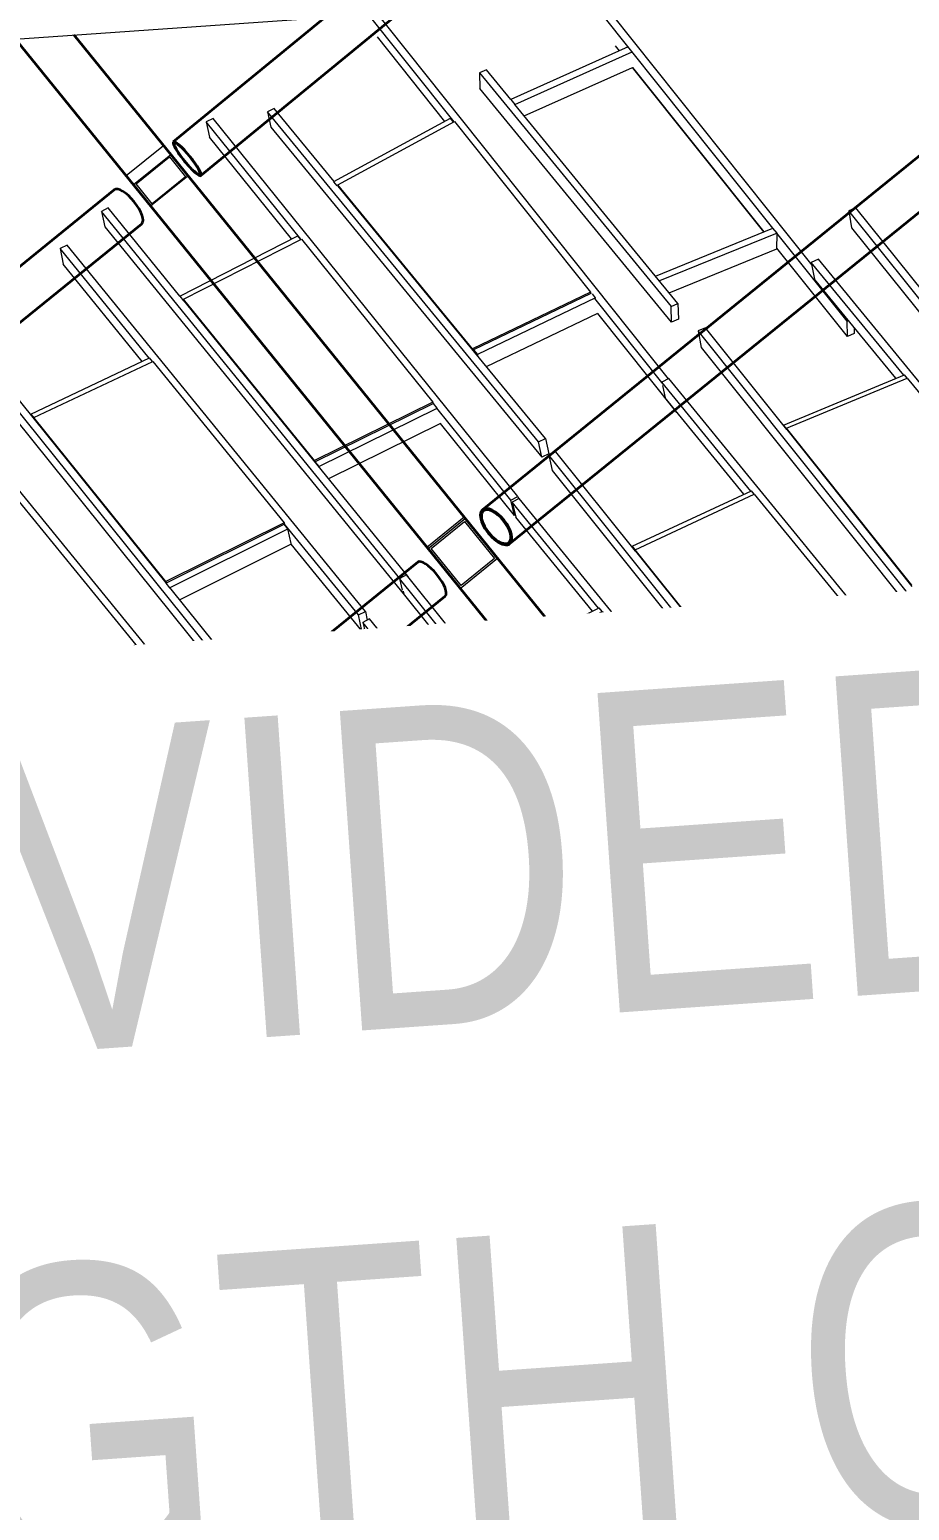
# Model space of a CAD drawing. Header units: millimetres. Extents: x 834681283 to 835686922, y 817551134 to 819407044.
# Drawn here: x 835565128 to 835570626, y 818179592 to 818188842 of the extents above; entities that cross this region are included whole.
import ezdxf

# ---------------------------------------------------------------- set-up
doc = ezdxf.new("R2010")
doc.units = ezdxf.units.MM
doc.header["$LTSCALE"] = 1200
doc.header["$MEASUREMENT"] = 0
doc.linetypes.add('P01-MAGP-P-RF$0$P01_MS_01_N1-FloorPlan-PART2OFUPPERROOFSETTINGOUT$0$BH DASHED2', pattern=[3, 2, -1])
doc.linetypes.add('P01-MAGP-P-RF$0$PHANTOM', pattern=[2.5, 1.25, -0.25, 0.25, -0.25, 0.25, -0.25])
for name, color, linetype, lineweight in [('P01-MAAN-P-EVA$0$DW-TXT', 7, 'Continuous', 13), ('P01-MAGP-P-RF$0$AR-ROOF_AR_BS_MI_', 3, 'Continuous', 18), ('P01-MAGP-P-RF$0$MMH053__', 253, 'P01-MAGP-P-RF$0$PHANTOM', 40), ('P01-MAGP-P-RF$0$P01_MS_01_N1-FloorPlan-PART2OFUPPERROOFSETTINGOUT$0$S-BEAM', 253, 'Continuous', 35), ('P01-MAGP-P-RF$0$P01_MS_01_N1-FloorPlan-PART2OFUPPERROOFSETTINGOUT$0$S-BEAM-HIDN', 253, 'P01-MAGP-P-RF$0$P01_MS_01_N1-FloorPlan-PART2OFUPPERROOFSETTINGOUT$0$BH DASHED2', 18), ('P01-MAGP-P-RF$0$ROOF MESH HALF TONE$0$A-GLAZ', 253, 'Continuous', 9), ('P01-MAGP-P-RF$0$ROOF MESH HALF TONE$0$A-MASS', 253, 'Continuous', 9)]:
    doc.layers.add(name, color=color, linetype=linetype, lineweight=lineweight)
doc.styles.add('P01-MAAN-P-EVA$0$ARIAL', font='arial.ttf', dxfattribs={"width": 0.8})

# ---------------------------------------------------------------- blocks, each defined once
blk = doc.blocks.new('P01-MAAN-P-EVA')
at = {"layer": 'P01-MAAN-P-EVA$0$DW-TXT', "insert": (835559946.3, 818184087.5), "char_height": 2000, "attachment_point": 1, "rotation": 3.99859, "style": 'P01-MAAN-P-EVA$0$ARIAL', "bg_fill": 3, "box_fill_scale": 1.25, "bg_fill_color": 256, "bg_fill_transparency": 0}
blk.add_mtext_dynamic_manual_height_columns('PROVIDED AGGREGATE LENGTH OF BUILDING FRONTAGES UPON THOROUGHFARES = 167.0m ', width=35991.508, gutter_width=10, heights=[0], dxfattribs=at)
blk = doc.blocks.new('P01-MAGP-P-RF$0$P01_MS_01_N1-FloorPlan-PART2OFUPPERROOFSETTINGOUT$0$Circular Hollow Sections - CHS273x16_PSB98-8778822-PART 2 OF  UPPER ROOF SETTING OUT')
at = {"layer": 'P01-MAGP-P-RF$0$P01_MS_01_N1-FloorPlan-PART2OFUPPERROOFSETTINGOUT$0$S-BEAM'}
for p, q in [((45170.7, 71520.9), (41690.6, 69084.1)), ((41847.2, 68860.5), (45327.3, 71297.3))]:
    blk.add_line(p, q, dxfattribs=at)
for centre, major_axis, start_param, end_param in [((45249, 71409.1), (-78.3, 111.8), 3.141593, 6.283185), ((41768.9, 68972.3), (-78.3, 111.8), 3.141593, 6.283185), ((41768.9, 68972.3), (-78.3, 111.8), 0, 3.141593), ((41768.9, 68972.3), (-72.6, 103.6), 0, 3.141593), ((41768.9, 68972.3), (-72.6, 103.6), 3.141593, 6.283185)]:
    blk.add_ellipse(centre, major_axis=major_axis, ratio=0.463676, start_param=start_param, end_param=end_param, dxfattribs=at)
blk = doc.blocks.new('P01-MAGP-P-RF$0$P01_MS_01_N1-FloorPlan-PART2OFUPPERROOFSETTINGOUT$0$Circular Hollow Sections - CHS273x10_PSB97-8461264-PART 2 OF  UPPER ROOF SETTING OUT')
at = {"layer": 'P01-MAGP-P-RF$0$P01_MS_01_N1-FloorPlan-PART2OFUPPERROOFSETTINGOUT$0$S-BEAM'}
for p, q in [((43445.8, 73975.4), (40004.8, 71566)), ((40161.4, 71342.4), (43602.4, 73751.8))]:
    blk.add_line(p, q, dxfattribs=at)
for centre, major_axis, start_param, end_param in [((43524.1, 73863.6), (-78.3, 111.8), 3.141593, 6.283185), ((40083.1, 71454.2), (-78.3, 111.8), 0, 3.141593), ((40083.1, 71454.2), (-72.6, 103.6), 0, 3.141593), ((40083.1, 71454.2), (-78.3, 111.8), 3.141593, 6.283185), ((40083.1, 71454.2), (-72.6, 103.6), 3.141593, 6.283185)]:
    blk.add_ellipse(centre, major_axis=major_axis, ratio=0.467527, start_param=start_param, end_param=end_param, dxfattribs=at)
blk = doc.blocks.new('P01-MAGP-P-RF$0$ROOF MESH HALF TONE')
at = {"layer": 'P01-MAGP-P-RF$0$ROOF MESH HALF TONE$0$A-GLAZ', "lineweight": 5}
for p, q in [((39996.9, 73995.1), (39479, 74746.8)), ((41222, 72300.8), (39523.6, 74765.8)), ((39939.5, 74001.9), (39556.1, 74558.4)), ((41938.8, 73194.3), (40963.3, 74607)), ((41020.8, 74603.5), (42164.9, 72946.6)), ((41115.8, 74386.1), (40360.2, 74109.5)), ((41058.5, 74365.1), (41036.1, 74397.5)), ((40177.5, 74288.8), (40173.1, 74191.1)), ((40221.9, 74304.3), (40177.5, 74288.8)), ((40177.5, 74288.8), (41269.2, 72749.8)), ((40360.2, 74109.3), (40221.9, 74304.3)), ((40383.1, 74076.8), (41138.5, 74353.3)), ((41264.8, 72652), (40173.1, 74191.1)), ((40436.6, 74001.6), (41133.4, 74256.6)), ((41880.2, 73175.1), (41133.2, 74256.9)), ((41133.4, 74256.6), (41880.2, 73175.1)), ((38497.1, 74121.9), (38452.2, 74103.2)), ((38991.1, 73330), (38452.2, 74103.2)), ((38452.2, 74103.2), (38467, 74005.9)), ((40232.2, 71632.6), (38497.1, 74121.9)), ((38882.7, 74157.1), (38838, 74138.1)), ((38838, 74138.1), (38851.9, 74041.6)), ((40385, 71963.4), (38838, 74138.1)), ((39224.6, 73676.4), (38882.7, 74157.1)), ((40360.2, 74109.5), (40383.1, 74076.8)), ((38933.7, 73336.2), (38467, 74005.9)), ((38851.9, 74041.6), (40398.8, 71866.9)), ((39975.3, 74018.2), (39219.6, 73674.1)), ((39245.9, 73653.1), (40000.4, 73996.6)), ((39992.8, 73993.2), (39975.3, 74018.2)), ((40000.4, 73996.6), (40774.1, 72873.6)), ((41313.6, 72765.2), (40383.2, 74076.9)), ((39219.6, 73674.1), (39238.1, 73647.7)), ((39247, 73645), (39245.9, 73653.1)), ((40013.8, 72573.5), (39245.9, 73653.1)), ((40429.6, 71982.4), (39247, 73645)), ((37804.6, 73609.3), (37759.8, 73590.6)), ((39459.3, 71174.3), (37759.8, 73590.6)), ((37759.8, 73590.6), (37775.1, 73492.4)), ((38212.6, 73029.3), (37804.6, 73609.3)), ((37775.1, 73492.4), (39481.5, 71066.4)), ((37530.9, 73395.2), (37485.9, 73377.1)), ((37994.4, 72655.7), (37485.9, 73377.1)), ((37485.9, 73377.1), (37498.8, 73278)), ((39231.9, 70981.8), (37530.9, 73395.2)), ((38211.3, 73028.8), (38973.3, 73353.1)), ((38989.9, 73329.4), (38973.3, 73353.1)), ((37949.7, 72638.3), (37498.8, 73278)), ((38232.7, 73007.2), (38994.7, 73331.5)), ((38994.7, 73331.5), (39743.3, 72257.4)), ((42464.6, 73284.2), (42418.8, 73269)), ((44139.9, 70783.5), (42418.8, 73269)), ((42418.8, 73269), (42429.3, 73161.7)), ((42930.2, 72611.9), (42464.6, 73284.2)), ((41185, 72946.5), (41938.9, 73194.4)), ((41961.8, 73161.7), (41938.9, 73194.4)), ((41961.8, 73161.7), (41208.1, 72913.9)), ((41953.7, 73064), (41961.4, 73156.8)), ((42361.1, 72582.7), (41961.4, 73161.5)), ((42429.3, 73161.7), (44181.8, 70630.9)), ((38211.3, 73028.8), (38232.7, 72998.3)), ((38979.5, 71945.5), (38232.7, 73007.2)), ((38232.7, 73007.2), (38234, 72998.9)), ((39511, 71183.3), (38234, 72998.9)), ((41262.8, 72836.8), (41953.7, 73064)), ((42355.3, 72487.1), (41954, 73068.2)), ((42208.4, 72980.1), (42162.9, 72963.8)), ((43887.7, 70615.5), (42208.4, 72980.1)), ((38505.7, 70440), (36765.2, 72942.4)), ((38001.9, 71247.1), (36810.2, 72960.5)), ((42690.1, 72221.5), (42162.9, 72963.8)), ((42162.9, 72963.8), (42175.3, 72858.3)), ((36777.2, 72844.5), (38517.7, 70342.1)), ((40774.1, 72873.6), (40013.8, 72573.5)), ((40775.2, 72865.5), (40019, 72567)), ((40802.6, 72836.2), (40041.1, 72535.6)), ((40774.1, 72873.6), (40775.2, 72865.5)), ((40802.6, 72836.2), (40784.1, 72862.5)), ((41185.8, 72269.6), (40797.3, 72833.4)), ((42639.6, 72204.5), (42175.3, 72858.3)), ((40092.8, 72455.9), (40810.6, 72739.3)), ((41258.5, 72087.5), (40810, 72738.5)), ((41264.8, 72652), (41269.2, 72749.8)), ((41269.2, 72749.8), (41313.6, 72765.2)), ((41313.6, 72765.2), (41309.2, 72667.5)), ((38246.2, 70300.5), (36552.2, 72698.3)), ((37231.2, 72358.1), (37996.5, 72656.5)), ((37249.8, 72335.3), (38014.9, 72633.6)), ((38013, 72632.9), (37996.5, 72656.5)), ((38014.9, 72633.6), (38763.7, 71571.3)), ((41309.2, 72667.5), (41264.8, 72652)), ((40014.9, 72565.3), (40013.8, 72573.5)), ((40014.9, 72565.3), (40019.1, 72567)), ((40019, 72567), (40041.1, 72535.6)), ((40019.7, 72558.6), (40019, 72567)), ((40041.1, 72535.6), (40041.7, 72527.7)), ((41474.1, 72602), (41428.6, 72585.7)), ((43191, 70031.7), (41428.6, 72585.7)), ((41428.6, 72585.7), (41439.4, 72482.3)), ((41936.3, 71932.2), (41474.1, 72602)), ((42355.3, 72487.1), (42361.1, 72582.7)), ((42361.1, 72582.7), (42369, 72585.4)), ((42401.9, 72539.1), (42399.7, 72502.5)), ((41439.4, 72482.3), (43201.9, 69928.3)), ((42399.7, 72502.5), (42355.3, 72487.1)), ((37231.5, 72354.6), (37231.2, 72358.1)), ((37231.2, 72358.1), (37250.4, 72330.7)), ((38000.8, 71255.5), (37249.8, 72335.3)), ((37249.8, 72335.3), (37250.9, 72326.9)), ((37525, 69738.4), (35777.2, 72257.2)), ((37250.9, 72326.9), (38001.9, 71247.1)), ((39743.3, 72257.4), (38979.5, 71945.5)), ((38980.8, 71937.1), (39744.6, 72249)), ((39743.3, 72257.4), (39744.6, 72249)), ((39744.7, 72249), (39746, 72249.5)), ((39767.4, 72219), (39746, 72249.5)), ((41223.2, 72301.3), (41178.1, 72283.1)), ((41686.1, 71565.4), (41178.1, 72283.1)), ((41178.1, 72283.1), (41178.6, 72280)), ((41181.3, 72262), (41193.1, 72182.7)), ((42910.2, 69917.7), (41223.2, 72301.3)), ((35789.3, 72162.6), (37537.1, 69643.8)), ((39003.4, 71907.1), (39767.4, 72219)), ((40187.3, 71613.9), (39766, 72218.3)), ((41641.9, 71548.5), (41193.1, 72182.7)), ((41919.1, 71962.3), (42694.2, 72222.9)), ((41935.3, 71941.1), (42709.6, 72201.4)), ((42709.3, 72201.3), (42694.2, 72222.9)), ((42709.6, 72201.4), (43418.3, 71203.5)), ((39781.1, 72120.7), (39059, 71825.9)), ((40202.1, 71516.5), (39781.1, 72120.5)), ((41258.5, 72087.5), (41258.1, 72090.9)), ((37266.7, 69605.1), (35567.4, 72016)), ((40385, 71963.4), (40429.6, 71982.4)), ((40398.8, 71866.9), (40385, 71963.4)), ((40429.6, 71982.4), (40443.5, 71885.9)), ((41919.5, 71956.5), (41919.1, 71962.3)), ((41919.1, 71962.3), (41935.6, 71938.7)), ((37020.6, 71959.9), (37786.6, 70875.5)), ((38979.5, 71945.5), (38980.8, 71937.1)), ((38982.5, 71934.8), (38982.1, 71937.6)), ((38982.1, 71937.6), (39003.4, 71907.1)), ((39003.4, 71907.1), (39003.8, 71904.4)), ((40443.5, 71885.9), (40398.8, 71866.9)), ((40487.6, 71895.5), (40442.5, 71877.4)), ((42197.3, 69343.6), (40442.5, 71877.4)), ((40442.5, 71877.4), (40456.1, 71778.9)), ((40940.4, 71241.6), (40487.6, 71895.5)), ((42647.8, 70908.6), (41935.3, 71941.1)), ((41935.3, 71941.1), (41936.3, 71932.2)), ((41936.3, 71932.2), (42648.8, 70899.7)), ((40456.1, 71778.9), (42210.9, 69245.1)), ((40187.3, 71613.9), (40232.2, 71632.6)), ((40202.1, 71516.5), (40187.3, 71613.9)), ((40238.4, 71619.3), (40193.7, 71599.8)), ((40686.1, 70902.5), (40193.7, 71599.8)), ((40193.7, 71599.8), (40210.4, 71503.8)), ((40232.2, 71632.6), (40234.5, 71617.6)), ((41931.4, 69221.6), (40238.4, 71619.3)), ((37999.9, 71246.3), (38763, 71562.1)), ((38763.7, 71571.3), (38000.8, 71255.5)), ((38021.3, 71215.7), (38784.4, 71531.5)), ((38763, 71562.2), (38764.7, 71562.8)), ((38784.4, 71531.5), (38763, 71562.1)), ((38763.7, 71571.3), (38764.7, 71562.8)), ((39187, 70963.8), (38765.4, 71561.9)), ((38797.9, 71439.3), (38784.4, 71531.5)), ((40207.8, 71518.9), (40202.1, 71516.5)), ((40646.7, 70885.9), (40210.4, 71503.8)), ((40922.1, 71272.8), (41689.6, 71566.8)), ((40939.2, 71250.1), (41706.2, 71543.9)), ((41705.8, 71543.7), (41689.6, 71566.8)), ((41706.2, 71543.9), (42442.6, 70503.4)), ((38798.7, 71433.8), (38079.1, 71136)), ((39199.9, 70864.7), (38798.6, 71434)), ((37999.9, 71246.3), (38021.3, 71215.7)), ((38000.8, 71255.5), (38001.9, 71247.1)), ((40922.7, 71267.2), (40922.1, 71272.8)), ((40922.1, 71272.8), (40939.5, 71247.8)), ((41679.7, 70180.8), (40939.2, 71250.1)), ((40939.2, 71250.1), (40940.4, 71241.6)), ((40940.4, 71241.6), (41681, 70172.3)), ((38550.7, 70458.1), (38023.3, 71216.3)), ((41206.5, 68654.8), (39457.8, 71173.7)), ((39457.8, 71173.7), (39469.8, 71100.5)), ((39502.4, 71193.2), (39459.3, 71174.3)), ((39947.4, 70552.1), (39502.4, 71193.2)), ((39511, 71183.3), (39511.5, 71180)), ((39481.5, 71066.4), (39477.3, 71093.4)), ((39481.3, 71067.8), (41222, 68560.6)), ((39187, 70963.8), (39231.9, 70981.8)), ((39199.9, 70864.7), (39187, 70963.8)), ((39231.9, 70981.8), (39238.9, 70928.3)), ((37027.2, 70533.7), (37785.3, 70866.3)), ((37786.6, 70875.5), (37029, 70543.1)), ((37807.2, 70835), (37785.3, 70866.3)), ((37785.4, 70866.3), (37787.7, 70867.3)), ((37786.6, 70875.5), (37787.7, 70867.3)), ((38201.5, 70281.7), (37788.7, 70865.9)), ((39218, 70872), (39199.9, 70864.7)), ((39254, 70935.3), (39209.6, 70914.7)), ((39688.9, 70234.8), (39209.6, 70914.7)), ((39209.6, 70914.7), (39227.7, 70822.7)), ((40951.6, 68526.8), (39254, 70935.3)), ((39928.1, 70584.2), (40689.1, 70903.7)), ((39946.1, 70560.3), (40706.6, 70879.6)), ((40706.1, 70879.4), (40689.1, 70903.7)), ((40706.6, 70879.6), (41465.9, 69804.3)), ((37049.2, 70502.3), (37807.2, 70835)), ((37821.4, 70748), (37807.2, 70835)), ((39653.4, 70218.8), (39227.7, 70822.7)), ((37822.6, 70740.6), (37105.6, 70426)), ((38214.9, 70185.3), (37822.4, 70740.9)), ((39928.9, 70578.9), (39928.1, 70584.2)), ((39928.1, 70584.2), (39946.5, 70558)), ((37569.7, 69757.2), (37052, 70503.2)), ((38517.7, 70493.6), (38500.3, 70485.5)), ((38529.6, 70476.5), (38517.7, 70493.6)), ((40709.4, 69460.8), (39946.1, 70560.3)), ((39946.1, 70560.3), (39947.5, 70552.1)), ((39947.5, 70552.1), (40710.8, 69452.6)), ((41677.7, 70170.9), (42441.1, 70493.8)), ((42442.6, 70503.4), (41679.7, 70180.8)), ((42441.1, 70493.8), (42443.8, 70494.9)), ((42462.2, 70463.7), (42441.1, 70493.8)), ((42442.6, 70503.4), (42443.8, 70494.9)), ((42865.2, 69899.6), (42444.9, 70493.4)), ((38480, 70476.1), (38473.4, 70472.9)), ((40217.4, 67965.5), (38473.4, 70472.9)), ((38473.4, 70472.9), (38488.1, 70394.4)), ((38505.7, 70440), (38550.7, 70458.1)), ((38506.1, 70437), (38505.7, 70440)), ((38956.4, 69862.8), (38544.2, 70455.5)), ((38550.7, 70458.1), (38552.4, 70443.6)), ((41698.8, 70140.8), (42462.2, 70463.7)), ((42477.8, 70374.7), (42462.2, 70463.7)), ((38201.5, 70281.7), (38246.2, 70300.5)), ((38246.2, 70300.5), (38254.2, 70242.8)), ((38517.7, 70342.1), (38515.1, 70363.5)), ((38519.8, 70340.2), (40234.4, 67875)), ((42479.5, 70365.4), (41758.4, 70060.5)), ((42880.1, 69799.1), (42479.1, 70365.7)), ((38214.9, 70185.3), (38201.5, 70281.7)), ((38269.6, 70250.3), (38225.6, 70228.7)), ((38693.5, 69563.8), (38225.6, 70228.7)), ((38225.6, 70228.7), (38245.1, 70140.5)), ((39971, 67832.9), (38269.6, 70250.3)), ((38936.3, 69895.6), (39691.4, 70235.9)), ((38954.9, 69870.6), (39709.8, 70210.8)), ((39709.2, 70210.5), (39691.4, 70235.9)), ((39709.8, 70210.8), (40488.1, 69106.6)), ((37222.4, 69584.9), (36809.5, 70170.7)), ((38233.5, 70193.1), (38214.9, 70185.3)), ((38661.7, 69548.6), (38245.1, 70140.5)), ((41679.7, 70180.8), (41681, 70172.3)), ((41679.7, 70168), (41698.8, 70140.8)), ((42242.3, 69361.7), (41702.1, 70141.8)), ((37238.1, 69492.9), (36846.3, 70048.9)), ((38937.1, 69890.6), (38936.3, 69895.6)), ((38936.3, 69895.6), (38955.4, 69868.3)), ((39737.1, 68746), (38954.9, 69870.6)), ((38954.9, 69870.6), (38956.4, 69862.8)), ((38956.4, 69862.8), (39738.6, 68738.2)), ((37496.7, 69777.8), (37488.8, 69773.9)), ((39229, 67275.7), (37488.8, 69773.9)), ((37488.8, 69773.9), (37505.4, 69696)), ((37532.8, 69795.5), (37524.3, 69791.3)), ((37525, 69738.4), (37569.7, 69757.2)), ((37540.8, 69784.1), (37532.8, 69795.5)), ((37966.7, 69172.6), (37561.8, 69753.9)), ((37569.7, 69757.2), (37571.9, 69739.3)), ((40708, 69451.4), (41464.8, 69795.1)), ((41465.9, 69804.3), (40709.4, 69460.8)), ((40729.7, 69420.3), (41486.6, 69764)), ((41486.6, 69764), (41464.8, 69795.1)), ((41464.9, 69795.1), (41467.3, 69796.2)), ((41465.9, 69804.3), (41467.3, 69796.2)), ((41886.7, 69202.1), (41468.3, 69794.7)), ((41503.9, 69677), (41486.6, 69764)), ((37525.4, 69735.1), (37525, 69738.4)), ((37537.1, 69643.8), (37535.1, 69659.6)), ((41505.3, 69670.1), (40786.5, 69343.6)), ((41903.4, 69106.1), (41505, 69670.3)), ((37222.4, 69584.9), (37266.7, 69605.1)), ((37238.1, 69492.9), (37222.4, 69584.9)), ((37285.3, 69564.5), (37241.5, 69542)), ((37266.7, 69605.1), (37274.6, 69559)), ((38989.9, 67139.7), (37285.3, 69564.5)), ((37537.4, 69643.9), (39247.6, 67188.8)), ((37945.8, 69206), (38695.7, 69564.9)), ((38714.1, 69538.6), (38695.7, 69564.9)), ((37252.1, 69499.3), (37238.1, 69492.9)), ((37699.9, 68890), (37241.5, 69542)), ((37241.5, 69542), (37262.4, 69457.2)), ((37965.1, 69180.1), (38714.7, 69538.9)), ((38714.7, 69538.9), (39508.9, 68410.6)), ((37671.3, 68875.6), (37262.4, 69457.2)), ((40709.4, 69460.8), (40710.8, 69452.6)), ((40709.8, 69448.8), (40729.7, 69420.3)), ((41251.2, 68674.3), (40732.6, 69421.2)), ((42168.7, 69384), (42162.7, 69381.1)), ((43900.5, 66887.2), (42162.7, 69381.1)), ((42162.7, 69381.1), (42175.3, 69315)), ((42206.8, 69402.3), (42188.2, 69393.4)), ((42214.6, 69391.1), (42206.8, 69402.3)), ((42197.3, 69343.6), (42242.3, 69361.7)), ((42198, 69338.4), (42197.3, 69343.6)), ((42210.9, 69245.1), (42204.9, 69288.3)), ((42637, 68785), (42238.4, 69357)), ((42242.3, 69361.7), (42244.1, 69348.8)), ((37946.7, 69201.3), (37945.8, 69206)), ((37945.8, 69206), (37965.6, 69177.8)), ((41886.7, 69202.1), (41931.4, 69221.6)), ((41903.4, 69106.1), (41886.7, 69202.1)), ((41931.4, 69221.6), (41941.2, 69165.1)), ((42214.6, 69246.6), (42210.9, 69245.1)), ((42212.7, 69245.8), (43917.2, 66799.7)), ((38762.9, 68034.8), (37965.1, 69180.1)), ((37965.1, 69180.1), (37966.7, 69172.6)), ((37966.7, 69172.6), (38764.5, 68027.3)), ((39736.2, 68737.1), (40487.4, 69097.8)), ((40488.1, 69106.6), (39737.1, 68746)), ((40509.7, 69065.9), (40487.4, 69097.8)), ((40487.5, 69097.8), (40489.6, 69098.8)), ((40488.1, 69106.6), (40489.6, 69098.8)), ((40907.2, 68506.2), (40490.5, 69097.5)), ((41919.7, 69113.2), (41903.4, 69106.1)), ((41955.2, 69172.2), (41911.3, 69150.1)), ((42371.5, 68495.6), (41911.3, 69150.1)), ((41911.3, 69150.1), (41930.6, 69064.6)), ((43660.8, 66746), (41955.2, 69172.2)), ((38241.3, 66585.8), (36504.4, 69076.4)), ((36978.2, 68482.2), (36571, 69066)), ((39758.5, 68705.2), (40509.7, 69065.9)), ((40528.2, 68981.8), (40509.7, 69065.9)), ((42341.1, 68480.6), (41930.6, 69064.6)), ((36548.2, 68958.6), (38261.3, 66502.2)), ((40529.5, 68975.8), (39812.7, 68631.6)), ((40925.3, 68414.2), (40529.3, 68976)), ((38008.3, 66447.2), (36301.1, 68877.9)), ((36956.7, 68516), (37701.7, 68890.9)), ((36976.4, 68489.4), (37721.3, 68864.2)), ((37720.7, 68863.9), (37701.7, 68890.9)), ((37721.3, 68864.2), (38528.7, 67715.8)), ((39736.2, 68737.1), (39758.5, 68705.2)), ((39737.1, 68746), (39738.6, 68738.2)), ((40261.8, 67986.1), (39761, 68706.1)), ((41183, 68687.9), (41177.1, 68684.9)), ((42913, 66195.7), (41177.1, 68684.9)), ((41177.1, 68684.9), (41192.1, 68615.8)), ((41220.9, 68707), (41206.5, 68699.8)), ((41206.5, 68654.8), (41251.2, 68674.3)), ((41207.1, 68651.1), (41206.5, 68654.8)), ((41227.4, 68697.6), (41220.9, 68707)), ((41648.5, 68093.8), (41245.5, 68671.7)), ((41251.2, 68674.3), (41253.5, 68660.2)), ((41222, 68560.6), (41217.2, 68589.9)), ((41224.3, 68561.6), (41222, 68560.6)), ((41223, 68561), (42931.4, 66111.4)), ((36957.6, 68511.6), (36956.7, 68516)), ((36956.7, 68516), (36977, 68486.9)), ((37787.2, 67326.9), (36976.4, 68489.4)), ((36976.4, 68489.4), (36978.2, 68482.2)), ((36978.2, 68482.2), (37788.9, 67319.7)), ((40907.2, 68506.2), (40951.6, 68526.8)), ((40925.3, 68414.2), (40907.2, 68506.2)), ((40971.6, 68484.5), (40928, 68461.6)), ((41379.5, 67819.1), (40928, 68461.6)), ((40928, 68461.6), (40948.6, 68379.1)), ((40951.6, 68526.8), (40961, 68478.9)), ((42678.5, 66054.9), (40971.6, 68484.5)), ((41627, 68127.6), (42373.2, 68496.5)), ((41646.9, 68101), (42393.1, 68469.9)), ((42392.2, 68469.4), (42373.2, 68496.5)), ((42393.1, 68469.9), (43201.2, 67320.2)), ((37254.5, 65895.9), (35520.2, 68380.4)), ((38762.5, 68026.2), (39508.6, 68402.1)), ((39508.9, 68410.6), (38762.9, 68034.8)), ((38785.2, 67993.8), (39531.4, 68369.7)), ((39531.4, 68369.7), (39508.6, 68402.1)), ((39508.7, 68402.2), (39510.5, 68403.1)), ((39508.9, 68410.6), (39510.5, 68403.1)), ((39927, 67811.3), (39511.3, 68401.9)), ((39551.2, 68287.9), (39531.4, 68369.7)), ((40938.3, 68420.2), (40925.3, 68414.2)), ((41352, 67804.9), (40948.6, 68379.1)), ((35541.4, 68299.7), (37275.8, 65815.1)), ((39552.4, 68283.1), (38837.3, 67922.9)), ((39946.5, 67723), (39552.2, 68283.3)), ((37026.1, 65755.7), (35317.2, 68190.4)), ((36729.5, 68187.1), (37547.8, 67022.1)), ((41627.8, 68123.6), (41627, 68127.6)), ((41627, 68127.6), (41647.6, 68098.1)), ((42458.1, 66937.9), (41646.9, 68101)), ((41646.9, 68101), (41648.5, 68093.8)), ((41648.5, 68093.8), (42459.7, 66930.6)), ((38762.5, 68026.2), (38785.2, 67993.8)), ((38762.9, 68034.8), (38764.5, 68027.3)), ((39273, 67297.3), (38787.3, 67994.6)), ((40197.7, 67993.1), (40192, 67990.1)), ((41926.7, 65504.3), (40192, 67990.1)), ((40192, 67990.1), (40209, 67919.9)), ((40217.4, 67965.5), (40261.8, 67986.1)), ((40235.6, 68012.9), (40223.9, 68006.8)), ((40241.3, 68004.8), (40235.6, 68012.9)), ((40660.9, 67403.5), (40256.2, 67983.5)), ((40261.8, 67986.1), (40264.2, 67973)), ((40218, 67962.6), (40217.4, 67965.5)), ((40234.4, 67875), (40230.6, 67895.6)), ((39927, 67811.3), (39971, 67832.9)), ((39946.5, 67723), (39927, 67811.3)), ((39971, 67832.9), (39980, 67792.2)), ((40235, 67875.3), (41946.4, 65422.9)), ((40638.9, 67437.7), (41381.1, 67819.9)), ((41400.5, 67792.3), (41381.1, 67819.9)), ((38528.7, 67715.8), (37787.2, 67326.9)), ((37787.2, 67318.8), (38528.8, 67707.8)), ((38528.7, 67715.8), (38530.4, 67708.6)), ((38528.8, 67707.8), (38530.4, 67708.6)), ((38551.9, 67674.8), (38528.8, 67707.8)), ((38946.2, 67117.2), (38531.1, 67707.6)), ((39988, 67796.6), (39944.6, 67773.1)), ((40388.3, 67141.3), (39944.6, 67773.1)), ((39944.6, 67773.1), (39966.3, 67693.3)), ((39956.9, 67728.1), (39946.5, 67723)), ((41696.2, 65363.9), (39988, 67796.6)), ((40659.2, 67410.5), (41401.2, 67792.7)), ((41401.2, 67792.7), (42220.2, 66627)), ((37810.3, 67285.8), (38551.9, 67674.8)), ((38573, 67595.3), (38551.9, 67674.8)), ((40363.3, 67128), (39966.3, 67693.3)), ((38574, 67591.4), (37860.5, 67217.1)), ((38967, 67032.4), (38573.9, 67591.6)), ((40639.8, 67433.7), (40638.9, 67437.7)), ((40638.9, 67437.7), (40659.8, 67407.8)), ((41481.1, 66232.7), (40659.2, 67410.5)), ((40659.2, 67410.5), (40660.9, 67403.5)), ((40660.9, 67403.5), (41482.8, 66225.6)), ((37787.2, 67326.9), (37788.9, 67319.7)), ((37787.2, 67318.8), (37810.3, 67285.8)), ((38285.1, 66608.3), (37812.1, 67286.5)), ((39212.5, 67298.6), (39207.3, 67295.8)), ((40940.6, 64813.2), (39207.3, 67295.8)), ((39207.3, 67295.8), (39226, 67225.6)), ((39229, 67275.7), (39273, 67297.3)), ((39250.6, 67319.3), (39240.8, 67314)), ((39255.5, 67312.2), (39250.6, 67319.3)), ((39673.7, 66713.3), (39267.8, 67294.7)), ((39273, 67297.3), (39276.2, 67282.7)), ((39247.6, 67188.8), (39244.4, 67203.7)), ((39249.3, 67187), (40961.6, 64734.6)), ((38946.2, 67117.2), (38989.9, 67139.7)), ((38967, 67032.4), (38946.2, 67117.2)), ((39004.3, 67108.4), (38961.2, 67084.3)), ((39397.9, 66462.1), (38961.2, 67084.3)), ((38961.2, 67084.3), (38983.9, 67007.2)), ((38989.9, 67139.7), (38997.9, 67107.2)), ((40713.7, 64673), (39004.3, 67108.4)), ((39651.4, 66747.9), (40389.7, 67142.1)), ((39671.9, 66720.1), (40410.2, 67114.2)), ((40409.5, 67113.8), (40389.7, 67142.1)), ((40410.2, 67114.2), (41238.9, 65934.1)), ((37547.8, 67022.1), (36810.2, 66622.1)), ((36810.6, 66614.4), (37548.3, 67014.4)), ((36834, 66580.9), (37571.7, 66980.9)), ((37547.8, 67022.1), (37549.7, 67015.1)), ((37548.3, 67014.4), (37549.7, 67015.1)), ((37571.7, 66980.9), (37548.3, 67014.4)), ((37964.8, 66424), (37550.3, 67014.2)), ((37593.9, 66903.5), (37571.7, 66980.9)), ((38975.3, 67036.6), (38967, 67032.4)), ((39375.3, 66449.6), (38983.9, 67007.2)), ((37594.8, 66900.4), (36882.5, 66514.2)), ((37986.9, 66342.2), (37594.7, 66900.5)), ((39652.3, 66743.9), (39651.4, 66747.9)), ((39651.4, 66747.9), (39672.6, 66717.5)), ((40503.5, 65529), (39671.9, 66720.1)), ((39671.9, 66720.1), (39673.7, 66713.3)), ((39673.7, 66713.3), (40505.4, 65522.2)), ((36810.6, 66614.4), (36834, 66580.9)), ((38227.7, 66604.8), (38222.9, 66602.1)), ((39955, 64122.4), (38222.9, 66602.1)), ((38222.9, 66602.1), (38243, 66532.7)), ((38241.3, 66585.8), (38285.1, 66608.3)), ((38266, 66626.2), (38257.4, 66621.4)), ((38270.3, 66620.1), (38266, 66626.2)), ((38687.1, 66023.4), (38280.3, 66605.8)), ((38285.1, 66608.3), (38288.5, 66594.1)), ((42220.2, 66627), (41481.1, 66232.7)), ((41481.3, 66224.8), (42220.5, 66619.2)), ((42220.2, 66627), (42221.9, 66620)), ((42220.5, 66619.3), (42221.9, 66620)), ((42243.9, 66585.8), (42220.5, 66619.2)), ((42635, 66032.1), (42222.5, 66619.1)), ((37298, 65919.1), (36835.5, 66581.6)), ((38261.3, 66502.2), (38258.6, 66513.4)), ((41504.7, 66191.3), (42243.9, 66585.8)), ((42265.6, 66504.6), (41553.4, 66124.6)), ((42264.7, 66507.9), (42243.9, 66585.8)), ((42655.5, 65949.6), (42265.5, 66504.7)), ((37964.8, 66424), (38008.3, 66447.2)), ((37986.9, 66342.2), (37964.8, 66424)), ((38020.8, 66420), (37977.8, 66395.4)), ((38008.3, 66447.2), (38016.3, 66417.4)), ((39731.1, 63982.3), (38020.8, 66420)), ((38261.2, 66502.7), (39977.1, 64046.3)), ((38664.4, 66058.3), (39399.3, 66462.8)), ((38685.2, 66030), (39420, 66434.4)), ((39419.4, 66434.1), (39399.3, 66462.8)), ((39420, 66434.4), (40257.4, 65241.3)), ((36982.9, 65731.9), (36568.9, 66321.6)), ((38408.4, 65781.7), (37977.8, 66395.4)), ((37977.8, 66395.4), (38001.4, 66320.7)), ((37993.5, 66345.7), (37986.9, 66342.2)), ((38387.7, 65770), (38001.4, 66320.7)), ((41481.1, 66232.7), (41482.8, 66225.6)), ((37006, 65652.8), (36614.8, 66210)), ((41481.3, 66224.8), (41504.7, 66191.3)), ((41970.2, 65527.2), (41506.3, 66192)), ((38665.4, 66054.4), (38664.4, 66058.3)), ((38664.4, 66058.3), (38685.9, 66027.6)), ((39525.5, 64827), (38685.2, 66030)), ((38685.2, 66030), (38687.1, 66023.4)), ((38687.1, 66023.4), (39527.4, 64820.5)), ((37243.1, 65911.7), (37238.8, 65909.2)), ((38970, 63431.8), (37238.8, 65909.2)), ((37238.8, 65909.2), (37260, 65840.9)), ((37254.5, 65895.9), (37298, 65919.1)), ((37281.8, 65933.8), (37273.7, 65929.2)), ((37285.6, 65928.3), (37281.8, 65933.8)), ((37700.9, 65334), (37293.6, 65916.8)), ((37298, 65919.1), (37301.5, 65905.5)), ((41238.9, 65934.1), (40503.5, 65529)), ((40503.9, 65521.4), (41239.4, 65926.6)), ((40527.7, 65487.6), (41263.1, 65892.7)), ((41238.9, 65934.1), (41240.7, 65927.3)), ((41239.4, 65926.6), (41240.7, 65927.3)), ((41263.1, 65892.7), (41239.4, 65926.6)), ((41652.8, 65340.4), (41241.3, 65926.4)), ((41285, 65817.2), (41263.1, 65892.7)), ((37275.8, 65815.1), (37273.4, 65824.1)), ((37275.7, 65815.5), (38992.9, 63358.1)), ((37677.9, 65369.1), (38409.6, 65782.4)), ((38430.1, 65753.2), (38409.6, 65782.4)), ((41285.8, 65814.3), (40574.9, 65422.6)), ((41674.5, 65260.7), (41285.7, 65814.4)), ((36982.9, 65731.9), (37026.1, 65755.7)), ((37006, 65652.8), (36982.9, 65731.9)), ((37037.3, 65731), (36994.5, 65706)), ((37419.2, 65100.6), (36994.5, 65706)), ((36994.5, 65706), (37018.9, 65633.7)), ((37026.1, 65755.7), (37033.9, 65729.1)), ((38748.2, 63292), (37037.3, 65731)), ((37698.9, 65340.3), (38430.6, 65753.5)), ((38430.6, 65753.5), (39275.9, 64548.7)), ((37011.5, 65655.8), (37006, 65652.8)), ((37400.5, 65089.8), (37018.9, 65633.7)), ((40503.5, 65529), (40505.4, 65522.2)), ((40503.9, 65521.4), (40527.7, 65487.6)), ((40984, 64836.7), (40529.1, 65488.2)), ((41918.6, 65515.5), (41915.5, 65513.7)), ((43643.6, 63041.5), (41915.5, 65513.7)), ((41915.5, 65513.7), (41930.9, 65453.9)), ((41926.7, 65504.3), (41970.2, 65527.2)), ((41958.5, 65538), (41951.2, 65533.9)), ((41960.3, 65535.4), (41958.5, 65538)), ((42367.1, 64953.4), (41967.2, 65525.6)), ((41970.2, 65527.2), (41972.5, 65518)), ((41946.4, 65422.9), (41941.4, 65443.4)), ((41947.9, 65421.8), (43662.2, 62969.2)), ((41652.8, 65340.4), (41696.2, 65363.9)), ((41674.5, 65260.7), (41652.8, 65340.4)), ((41708.7, 65337.9), (41665.9, 65313.1)), ((42085, 64715.6), (41665.9, 65313.1)), ((41665.9, 65313.1), (41686.5, 65242.5)), ((41696.2, 65363.9), (41704, 65335.2)), ((43422.1, 62894.9), (41708.7, 65337.9)), ((41680.3, 65263.8), (41674.5, 65260.7)), ((42064.4, 64703.8), (41686.5, 65242.5))]:
    blk.add_line(p, q, dxfattribs=at)
at = {"layer": 'P01-MAGP-P-RF$0$ROOF MESH HALF TONE$0$A-MASS', "lineweight": 5}
for points, knots in [([(26562.4, 74606.9), (26761.6, 74322.5), (27146.8, 73772.4), (27692.3, 72993.3), (28212.8, 72249.9), (28631.9, 71651.3), (28962.1, 71179.8), (29208.1, 70828.5), (29453.3, 70478.3), (29657.8, 70186.2), (29821.5, 69952.4), (29985.3, 69718.5), (30190.2, 69425.9), (30436.3, 69074.4), (30682.7, 68722.5), (30929.4, 68370.1), (31135.3, 68076.1), (31300.2, 67840.6), (31423.9, 67663.9), (31547.8, 67487), (31671.8, 67310), (31795.8, 67132.8), (31961.4, 66896.4), (32251.5, 66482.1), (32583.9, 66007.3), (32917.4, 65531), (33168.1, 65173), (33419.4, 64814.1), (33671.2, 64454.5), (33923.7, 64093.9), (34261.1, 63612), (34684.6, 63007.2), (35195.7, 62277.2), (35709.9, 61542.9), (36227.4, 60803.8), (36922.1, 59811.8), (37624.1, 58809.1), (38334.4, 57794.7), (39050.5, 56772), (39956.9, 55477.6), (40879.8, 54159.6), (41628.8, 53089.9), (42196.1, 52279.7), (42769, 51461.4), (43346.6, 50636.6), (43927.9, 49806.4), (44511.9, 48972.4), (45097.7, 48135.7), (45684.5, 47297.8), (46271.1, 46459.9), (46856.8, 45623.5), (47441.5, 44788.5), (48219.3, 43677.6), (49188.3, 42293.7), (50151.9, 40917.6), (50919, 39822), (51683.6, 38730.1), (52634.7, 37371.8), (53768.6, 35752.4), (54707.5, 34411.5), (55455.1, 33343.8), (56014, 32545.6), (56571.2, 31749.9), (57126.6, 30956.6), (57680.4, 30165.8), (58140.4, 29508.9), (58507.6, 28984.5), (58736.7, 28657.3), (58919.8, 28395.8), (59057, 28199.8), (59194.1, 28004), (59331.1, 27808.3), (59468, 27612.8), (59650.5, 27352.3), (59878.2, 27027), (60151.1, 26637.3), (60514.4, 26118.4), (60967.6, 25471.3), (61509.7, 24697), (62050.3, 23925), (62589.3, 23155.2), (63126.7, 22387.7), (63662.6, 21622.4), (64196.9, 20859.3), (64729.7, 20098.3), (65261.1, 19339.5), (65702.6, 18708.9), (66055.1, 18205.5), (66319.1, 17828.4), (66582.8, 17451.9), (66846.1, 17075.9), (67109.2, 16700.1), (67459.9, 16199.2), (67898.8, 15572.4), (68427.7, 14817.1), (68960.2, 14056.5), (69498, 13288.5), (70223.9, 12251.9), (71151.7, 10926.9), (71923.6, 9824.4), (72319, 9259.7)], [0, 0, 0, 0, 0.011905, 0.02381, 0.035714, 0.047619, 0.053571, 0.059524, 0.065476, 0.071429, 0.074405, 0.077381, 0.083333, 0.089286, 0.095238, 0.10119, 0.107143, 0.110119, 0.113095, 0.116071, 0.119048, 0.122024, 0.125, 0.130952, 0.142857, 0.14881, 0.154762, 0.160714, 0.166667, 0.172619, 0.178571, 0.190476, 0.202381, 0.214286, 0.22619, 0.238095, 0.261905, 0.27381, 0.285714, 0.309524, 0.333333, 0.345238, 0.357143, 0.369048, 0.380952, 0.392857, 0.404762, 0.416667, 0.428571, 0.440476, 0.452381, 0.464286, 0.47619, 0.5, 0.52381, 0.535714, 0.547619, 0.571429, 0.595238, 0.619048, 0.630952, 0.642857, 0.654762, 0.666667, 0.678571, 0.690476, 0.696429, 0.702381, 0.705357, 0.708333, 0.71131, 0.714286, 0.717262, 0.720238, 0.72619, 0.732143, 0.738095, 0.75, 0.761905, 0.77381, 0.785714, 0.797619, 0.809524, 0.821429, 0.833333, 0.845238, 0.857143, 0.863095, 0.869048, 0.875, 0.880952, 0.886905, 0.892857, 0.904762, 0.916667, 0.928571, 0.940476, 0.952381, 0.97619, 1, 1, 1, 1]), ([(72319, 9259.7), (72269.6, 9330.3), (72171, 9471), (71975.1, 9750.9), (71635.1, 10236.5), (71157.2, 10918.9), (70595, 11721.9), (70042.4, 12511), (69498, 13288.5), (68960.2, 14056.5), (68427.7, 14817.1), (67898.8, 15572.4), (67459.9, 16199.2), (67109.2, 16700.1), (66846.1, 17075.9), (66582.8, 17451.9), (66319.1, 17828.4), (66055.1, 18205.5), (65790.7, 18583), (65526, 18961.1), (65172.5, 19465.9), (64818.3, 19971.8), (64463.3, 20478.8), (64196.7, 20859.5), (63929.7, 21240.8), (63662.4, 21622.7), (63394.6, 22005.1), (63171.2, 22324.2), (62992.2, 22579.7), (62857.9, 22771.5), (62723.5, 22963.5), (62589, 23155.6), (62454.4, 23347.8), (62274.8, 23604.3), (61960.2, 24053.6), (61329.5, 24954.3), (60424.6, 26246.7), (59332.2, 27806.7), (58416.4, 29114.7), (57772.4, 30034.5), (57403.5, 30561.2), (57126.4, 30957), (56848.9, 31353.3), (56571, 31750.2), (56292.6, 32147.8), (55920.9, 32678.7), (55268.8, 33609.9), (54332.9, 34946.6), (53391, 36291.7), (52633.8, 37373.1), (52064.1, 38186.7), (51492.5, 39003), (50919, 39822), (50343.7, 40643.7), (49766.5, 41468), (49187.5, 42294.9), (48606.9, 43124), (48024.9, 43955.3), (47441.5, 44788.5), (46856.8, 45623.5), (46271.1, 46459.9), (45684.5, 47297.8), (45097.7, 48135.7), (44511.9, 48972.4), (43927.9, 49806.4), (43346.6, 50636.6), (42769, 51461.4), (42196.1, 52279.7), (41628.8, 53089.9), (41067, 53892.1), (40510.6, 54686.8), (39959.4, 55474), (39231, 56514.3), (38332.3, 57797.8), (37448, 59060.7), (36748.4, 60059.8), (36227.4, 60803.8), (35709.9, 61542.9), (35002.9, 62552.6), (34291.9, 63568), (33576.3, 64590), (33042.4, 65352.5), (32511, 66111.5), (31981.8, 66867.2), (31454.6, 67620.1), (31016.8, 68245.4), (30667.3, 68744.5), (30405.5, 69118.4), (30144.1, 69491.8), (29882.9, 69864.7), (29665.5, 70175.2), (29491.7, 70423.5), (29361.4, 70609.6), (29231, 70795.8), (29057, 71044.3), (28838.6, 71356.2), (28574.2, 71733.8), (28217, 72243.9), (27759.1, 72897.9), (27182.4, 73721.5), (26774, 74304.7), (26562.4, 74606.9)], [0, 0, 0, 0, 0.002976, 0.005952, 0.011905, 0.02381, 0.035714, 0.047619, 0.059524, 0.071429, 0.083333, 0.095238, 0.107143, 0.113095, 0.119048, 0.125, 0.130952, 0.136905, 0.142857, 0.14881, 0.154762, 0.166667, 0.172619, 0.178571, 0.184524, 0.190476, 0.196429, 0.202381, 0.205357, 0.208333, 0.21131, 0.214286, 0.217262, 0.220238, 0.22619, 0.238095, 0.261905, 0.285714, 0.309524, 0.321429, 0.327381, 0.333333, 0.339286, 0.345238, 0.35119, 0.357143, 0.369048, 0.392857, 0.416667, 0.428571, 0.440476, 0.452381, 0.464286, 0.47619, 0.488095, 0.5, 0.511905, 0.52381, 0.535714, 0.547619, 0.559524, 0.571429, 0.583333, 0.595238, 0.607143, 0.619048, 0.630952, 0.642857, 0.654762, 0.666667, 0.678571, 0.690476, 0.702381, 0.72619, 0.75, 0.761905, 0.77381, 0.785714, 0.797619, 0.822917, 0.835565, 0.848214, 0.860863, 0.873512, 0.886161, 0.89881, 0.905134, 0.911458, 0.917783, 0.924107, 0.930432, 0.933594, 0.936756, 0.939918, 0.94308, 0.949405, 0.955729, 0.962054, 0.974702, 0.987351, 1, 1, 1, 1])]:
    blk.add_open_spline(points, degree=3, knots=knots, dxfattribs=at)
blk = doc.blocks.new('P01-MAGP-P-RF')
at = {"layer": 'P01-MAGP-P-RF$0$AR-ROOF_AR_BS_MI_'}
blk.add_lwpolyline([(835316678.3, 818156596.6, 0.520567), (835304821.9, 818171238.6), (835238973.9, 818166635.3, 0.414214), (835228303.9, 818154361.3), (835231490.9, 818108772.6, 0.414214), (835243764.9, 818098102.6), (835288828.9, 818101252.9, 0.315299), (835304430.5, 818113886.3)], format="xyb", close=True, dxfattribs=at)
at = {"layer": 'P01-MAGP-P-RF$0$P01_MS_01_N1-FloorPlan-PART2OFUPPERROOFSETTINGOUT$0$S-BEAM'}
for p, q in [((835260990.8, 818168174.5), (835260045.8, 818167399.7)), ((835260218.9, 818167188.6), (835261455.3, 818168202.3)), ((835259771.8, 818167162.3), (835259061.4, 818168039.6)), ((835260005, 818167351.1), (835259426.8, 818168065.1)), ((835261867.2, 818165051.3), (835260005, 818167351.1)), ((835261634.1, 818164862.5), (835259771.8, 818167162.3)), ((835259676.5, 818167098.9), (835253100.3, 818161773.8)), ((835253272.1, 818161561.6), (835259848.3, 818166886.8)), ((835263751.1, 818162724.9), (835261867.2, 818165051.3)), ((835263517.9, 818162536.1), (835261634.1, 818164862.5)), ((835261573.1, 818164774.5), (835254941.5, 818159404.5)), ((835255113.3, 818159192.3), (835261744.9, 818164562.3)), ((835263751.1, 818162724.9), (835263517.9, 818162536.1)), ((835263771.8, 818162699.3), (835263751.1, 818162724.9)), ((835263537.3, 818162537.5), (835263745.6, 818162706.2)), ((835263538.6, 818162510.5), (835263771.8, 818162699.3)), ((835263745.6, 818162706.2), (835263759.4, 818162689.2)), ((835267559.7, 818158021.4), (835263771.8, 818162699.3)), ((835263538.6, 818162510.5), (835263517.9, 818162536.1)), ((835263551.1, 818162520.5), (835263537.3, 818162537.5)), ((835263512.4, 818162484.7), (835256855.7, 818157094.3)), ((835267326.5, 818157832.7), (835263538.6, 818162510.5)), ((835257027.5, 818156882.1), (835263684.2, 818162272.5)), ((835265497.3, 818160026.5), (835258838.8, 818154563.1)), ((835259012, 818154352), (835265670.5, 818159815.4))]:
    blk.add_line(p, q, dxfattribs=at)
for centre, major_axis, ratio, start_param, end_param in [((835260132.4, 818167294.1), (-86.5, 105.6), 0.168608, 0, 3.141593), ((835260132.4, 818167294.1), (-80.2, 97.8), 0.168608, 0, 3.141593), ((835260132.4, 818167294.1), (-86.5, 105.6), 0.168608, 3.141593, 6.283185), ((835260132.4, 818167294.1), (-80.2, 97.8), 0.168608, 3.141593, 6.283185), ((835259762.4, 818166992.9), (-85.9, 106.1), 0.370946, 3.141593, 6.283185), ((835261659, 818164668.4), (-85.9, 106.1), 0.323787, 3.141593, 6.283185), ((835263598.3, 818162378.6), (-85.9, 106.1), 0.234394, 3.141593, 6.283185)]:
    blk.add_ellipse(centre, major_axis=major_axis, ratio=ratio, start_param=start_param, end_param=end_param, dxfattribs=at)
at = {"layer": 'P01-MAGP-P-RF$0$P01_MS_01_N1-FloorPlan-PART2OFUPPERROOFSETTINGOUT$0$S-BEAM-HIDN'}
for p, q in [((835259750.7, 818167188.3), (835259983.9, 818167377.1)), ((835260030.8, 818167319.1), (835259797.7, 818167130.3)), ((835259813.5, 818167136.2), (835260021.8, 818167304.9)), ((835260021.8, 818167304.9), (835260121.4, 818167181.8)), ((835259904.1, 818166998.9), (835260137.3, 818167187.7)), ((835260121.4, 818167181.8), (835259913.1, 818167013.2)), ((835259913.1, 818167013.2), (835259813.5, 818167136.2)), ((835261629.8, 818164867.7), (835261863, 818165056.5)), ((835261871.5, 818165046), (835261638.4, 818164857.2)), ((835261657.2, 818164859.3), (835261865.5, 818165028)), ((835261865.5, 818165028), (835262053.4, 818164796)), ((835261845.1, 818164627.3), (835261657.2, 818164859.3)), ((835261839.1, 818164609.3), (835262072.3, 818164798.1)), ((835262053.4, 818164796), (835261845.1, 818164627.3)), ((835263759.4, 818162689.2), (835263949.6, 818162454.3)), ((835263741.3, 818162285.6), (835263551.1, 818162520.5)), ((835263735.8, 818162267), (835263969, 818162455.8)), ((835263949.6, 818162454.3), (835263741.3, 818162285.6))]:
    blk.add_line(p, q, dxfattribs=at)
at = {"layer": 'P01-MAGP-P-RF$0$MMH053__', "rotation": 3.998948738169357}
blk.add_blockref('P01-MAGP-P-RF$0$ROOF MESH HALF TONE', (835227060.7, 818090920.1), dxfattribs=at)
at = {"layer": 'P01-MAGP-P-RF$0$P01_MS_01_N1-FloorPlan-PART2OFUPPERROOFSETTINGOUT$0$S-BEAM', "rotation": 3.998948738169357}
for name in ['P01-MAGP-P-RF$0$P01_MS_01_N1-FloorPlan-PART2OFUPPERROOFSETTINGOUT$0$Circular Hollow Sections - CHS273x10_PSB97-8461264-PART 2 OF  UPPER ROOF SETTING OUT', 'P01-MAGP-P-RF$0$P01_MS_01_N1-FloorPlan-PART2OFUPPERROOFSETTINGOUT$0$Circular Hollow Sections - CHS273x16_PSB98-8778822-PART 2 OF  UPPER ROOF SETTING OUT']:
    blk.add_blockref(name, (835227060.7, 818090920.1), dxfattribs=at)

msp = doc.modelspace()

# ---------------------------------------------------------------- block references
msp.add_blockref('P01-MAGP-P-RF', (305980.4, 20741.3))

# ---------------------------------------------------------------- next in the draw order: block references
msp.add_blockref('P01-MAAN-P-EVA', (0, 0))

doc.saveas('drawing.dxf')
